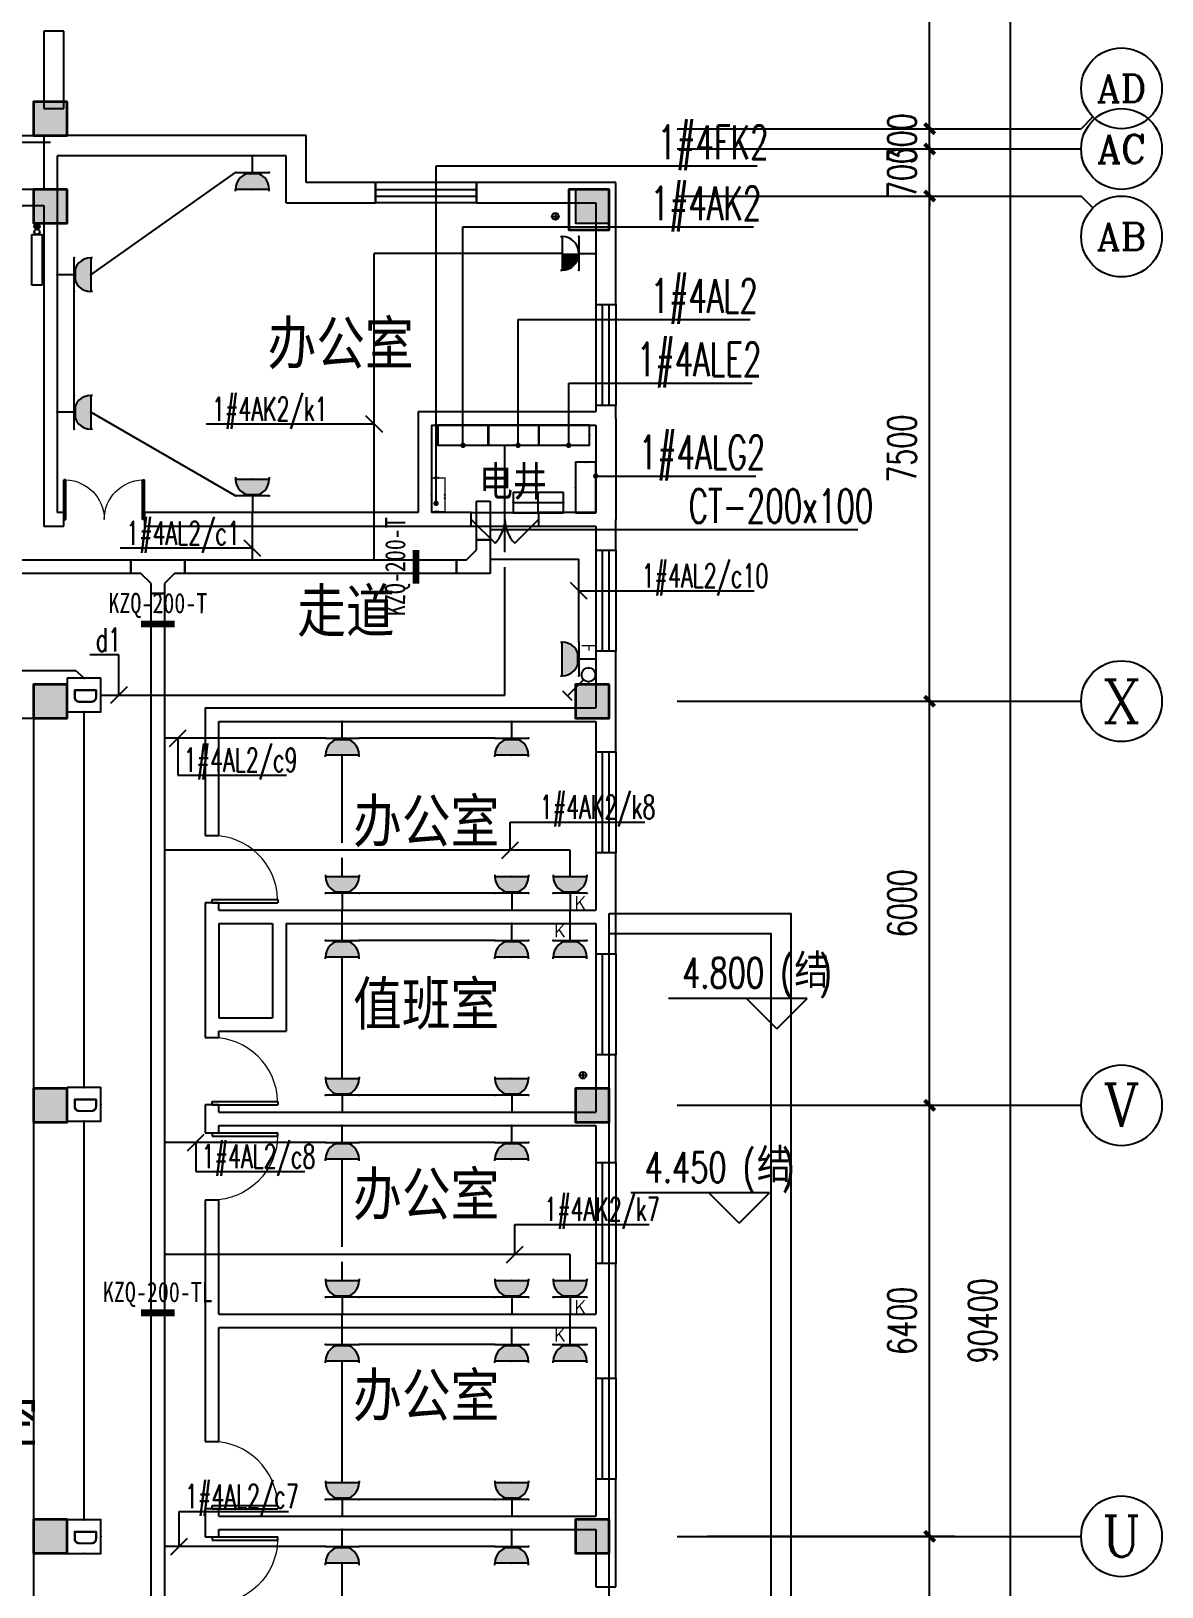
# Model space of a CAD drawing. Extents: x 0 to 302064749, y -59725395 to 1524223.
# Drawn here: x 2161321 to 2178118, y 1329180 to 1352280 of the extents above; entities that cross this region are included whole.
import ezdxf
from ezdxf.enums import TextEntityAlignment as Align

# ---------------------------------------------------------------- set-up
doc = ezdxf.new("R2010")
doc.units = 0
doc.header["$LTSCALE"] = 1000
for name, color, linetype in [('0-底图', 7, 'Continuous'), ('0-标注', 3, 'Continuous'), ('A-ANNO-IDEN-LEVL', 3, 'Continuous'), ('A-ANNO-TXT', 7, 'Continuous'), ('AXIS', 3, 'Continuous'), ('AXIS_TEXT', 7, 'Continuous'), ('CABLETRAY', 4, 'Continuous'), ('CABLETRAY_DIM', 3, 'Continuous'), ('COLU', 7, 'Continuous'), ('COLU_HATCH', 251, 'Continuous'), ('DIM-照明', 3, 'Continuous'), ('DIM-箱柜', 7, 'Continuous'), ('DOOR_FIRE', 4, 'Continuous'), ('EQUIP-插座', 3, 'Continuous'), ('EQUIP-消防', 3, 'Continuous'), ('EQUIP-照明', 3, 'Continuous'), ('EQUIP-箱柜', 3, 'Continuous'), ('M-EQ-THMA', 7, 'Continuous'), ('PUB_TEXT', 7, 'Continuous'), ('TEXT', 7, 'Continuous'), ('WALL', 2, 'Continuous'), ('WINDOW', 4, 'Continuous'), ('WIRE-照明', 6, 'Continuous'), ('地暖', 4, 'Continuous'), ('抗震支吊架', 2, 'Continuous'), ('排水', 153, 'Continuous'), ('构造做法', 140, 'Continuous'), ('看线', 30, 'Continuous')]:
    doc.layers.add(name, color=color, linetype=linetype)
doc.layers.add('砼柱', color=2, linetype='Continuous', lineweight=35)
doc.styles.add('_TCH_AXIS', font='COMPLEX', dxfattribs={"bigfont": 'GBCBIG'})
doc.styles.add('_TCH_DIM', font='SIMPLEX', dxfattribs={"width": 0.8, "height": 5, "bigfont": 'HZTXT'})
doc.styles.add('_TEL_DIM', font='simplex.shx', dxfattribs={"width": 0.8, "height": 3.5, "bigfont": 'gbcbig.shx'})
doc.styles.add('A_DIM_T3', font='simplex.shx', dxfattribs={"width": 0.7, "bigfont": 'gbcbig.shx'})
doc.styles.add('COMPLEX', font='COMPLEX')
doc.styles.add('kzcad', font='', dxfattribs={"width": 0.8})
doc.styles.get("Standard").update_dxf_attribs({"font": 'geniso.shx', "bigfont": 'hztxt.shx'})
doc.styles.get('kzcad').set_extended_font_data('SimSun')
doc.dimstyles.new('_TCH_ARCH&&150', dxfattribs={"dimtxt": 420, "dimasz": 150, "dimexe": 375, "dimexo": 450, "dimgap": 202.5, "dimtad": 1, "dimdec": 0, "dimzin": 0, "dimdsep": 46, "dimtxsty": 'A_DIM_T3', "dimblk": 'ARCHTICK', "dimcen": 0.09, "dimclrt": 7, "dimazin": 2, "dimtfac": 1, "dimtdec": 0, "dimtix": 1, "dimtmove": 2, "dimatfit": 3, "dimfxl": 150, "dimtolj": 1, "dimtzin": 0, "dimarcsym": 0})

# ---------------------------------------------------------------- blocks, each defined once
blk = doc.blocks.new('$equip$00002928')
for p, q in [((-0.75, 0.6), (-0.75, 0)), ((0.75, 0.6), (-0.75, 0.6)), ((0.75, 0), (0.75, 0.6)), ((-0.75, 0), (0.75, 0))]:
    blk.add_line(p, q)
at = {"const_width": 0.04}
blk.add_lwpolyline([(-0.75, 0.6), (-0.75, 0), (0.75, 0), (0.75, 0.6), (-0.75, 0.6), (-0.75, 0)], dxfattribs=at)
for p in [(0, 0.6), (-0.75, 0.3), (0.75, 0.3), (0, 0)]:
    blk.add_point(p)
at = {"color": 7, "style": '_TEL_DIM', "flags": 1}
for tag in ['A', 'REMARK']:
    blk.add_attdef(tag, text='', height=0.00002, dxfattribs=at).set_placement((0, 0), align=Align.MIDDLE_CENTER)
blk = doc.blocks.new('$equip$00002936')
for p, q in [((-0.75, 0.6), (-0.75, 0)), ((0.75, 0.6), (-0.75, 0.6)), ((0, 0), (0, 0.6)), ((0.75, 0), (0.75, 0.6)), ((-0.75, 0.3), (0.75, 0.3)), ((-0.75, 0), (0.75, 0))]:
    blk.add_line(p, q)
at = {"const_width": 0.02}
blk.add_lwpolyline([(-0.75, 0.6), (-0.75, 0), (0.75, 0), (0.75, 0.6), (-0.75, 0.6), (-0.75, 0)], dxfattribs=at)
for p in [(0, 0.6), (-0.75, 0.3), (0, 0), (0.75, 0.3)]:
    blk.add_point(p)
at = {"color": 7, "style": '_TEL_DIM', "flags": 1}
for tag in ['A', 'REMARK']:
    blk.add_attdef(tag, text='', height=0.00002, dxfattribs=at).set_placement((0, 0), align=Align.MIDDLE_CENTER)
blk = doc.blocks.new('$equip$00002755')
for p, q in [((0.5, 0.5), (-0.5, 0.5)), ((-0.5, 0.5), (-0.5, -0.5)), ((0.5, -0.5), (0.5, 0.5)), ((-0.5, -0.5), (0.5, -0.5))]:
    blk.add_line(p, q)
at = {"const_width": 0.04}
blk.add_lwpolyline([(-0.5, 0.5), (0.5, 0.5), (0.5, -0.5), (-0.5, -0.5), (-0.5, 0.5), (0.5, 0.5)], dxfattribs=at)
for p in [(0, 0.5), (-0.5, 0), (0.5, 0), (-0.027, -0.5)]:
    blk.add_point(p)
at = {"color": 7}
blk.add_attdef('$TEXT$', text='', height=0.4, dxfattribs=at).set_placement((0.026, -0.008), align=Align.MIDDLE_CENTER)
at = {"color": 7, "flags": 1}
for tag, height, p in [('A', 0.00002, (0, 0)), ('B', 0.4, (0.755, -0.254))]:
    blk.add_attdef(tag, text='', height=height, dxfattribs=at).set_placement(p, align=Align.MIDDLE_CENTER)
blk = doc.blocks.new('$equip$00001237')
for p, q in [((-0.5, 1.05), (-0.5, 1)), ((-0.5, 1), (0.5, 1)), ((0.5, 1.05), (0.5, 1)), ((0.5, 0.5), (-0.5, 0.5)), ((0, 0.5), (0, 0))]:
    blk.add_line(p, q)
blk.add_arc((0, 1), 0.5, 180, 0)
for p in [(0, 1), (-0.5, 0.5), (0.5, 0.5), (0, 0)]:
    blk.add_point(p)
for points in [[(0.433, 0.75), (-0.433, 0.75), (0.5, 1), (-0.5, 1)], [(0.25, 0.567), (-0.25, 0.567), (0.433, 0.75), (-0.433, 0.75)], [(0, 0.5), (0, 0.5), (0.25, 0.567), (-0.25, 0.567)]]:
    blk.add_solid(points)
at = {"flags": 9}
blk.add_attdef('A', (0, 0), '', height=0.00002, dxfattribs=at)
blk = doc.blocks.new('$equip$00001239')
for p, q in [((-0.5, 1.05), (-0.5, 1)), ((0.5, 1), (-0.5, 1)), ((0.5, 1.05), (0.5, 1)), ((0.5, 0.5), (-0.5, 0.5)), ((0, 0.5), (0, 0))]:
    blk.add_line(p, q)
blk.add_arc((0, 1), 0.5, 180, 0)
for points in [[(0, 0.75), (-0.433, 0.75), (0, 1), (-0.5, 1)], [(0, 0.567), (-0.25, 0.567), (0, 0.75), (-0.433, 0.75)], [(0, 0.5), (0, 0.5), (0, 0.567), (-0.25, 0.567)]]:
    blk.add_solid(points)
at = {"layer": 'EQUIP-照明'}
for p in [(0, 1), (-0.5, 0.5), (0.5, 0.5), (0, 0)]:
    blk.add_point(p, dxfattribs=at)
at = {"layer": 'EQUIP-照明', "flags": 9}
blk.add_attdef('A', (0, 0), '', height=0.00002, dxfattribs=at)
blk = doc.blocks.new('fdsefg')
at = {"layer": 'EQUIP-箱柜', "const_width": 20}
blk.add_lwpolyline([(21301, 11505), (21801, 11505), (21801, 11305), (21301, 11305)], close=True, dxfattribs=at)
at = {"layer": 'EQUIP-箱柜'}
for p in [(21301, 11355), (21601, 11505), (21801, 11372)]:
    blk.add_point(p, dxfattribs=at)
blk = doc.blocks.new('$equip_U$00000181(WIN7-PC-dian)')
for p in [(-0.5, 0.2), (0, 0.4), (0, 0), (0.5, 0.2)]:
    blk.add_point(p)
at = {"xscale": 0.002, "yscale": 0.002, "zscale": 0.002}
blk.add_blockref('fdsefg', (-43.101, -22.61), dxfattribs=at)
at = {"color": 7, "style": '_TEL_DIM', "flags": 1}
for tag in ['A', 'REMARK']:
    blk.add_attdef(tag, text='', height=0.00002, dxfattribs=at).set_placement((0, 0), align=Align.MIDDLE_CENTER)
at = {"color": 7, "style": '_TEL_DIM'}
blk.add_attdef('$TEXT$', text='', height=0.00002, dxfattribs=at).set_placement((0.1, 0), align=Align.MIDDLE_CENTER)
blk = doc.blocks.new('$equip$00001764')
for p, q in [((-0.5, 1.05), (-0.5, 1)), ((-0.5, 1), (0.5, 1)), ((0.5, 1.05), (0.5, 1)), ((0.5, 0.5), (-0.5, 0.5)), ((0, 0.5), (0, 0))]:
    blk.add_line(p, q)
blk.add_arc((0, 1), 0.5, 180, 0)
for p in [(-0.5, 0.5), (0.5, 0.5), (0, 0)]:
    blk.add_point(p)
for points in [[(0.433, 0.75), (-0.433, 0.75), (0.5, 1), (-0.5, 1)], [(0.25, 0.567), (-0.25, 0.567), (0.433, 0.75), (-0.433, 0.75)], [(0, 0.5), (0, 0.5), (0.25, 0.567), (-0.25, 0.567)]]:
    blk.add_solid(points)
at = {"color": 7, "style": '_TEL_DIM'}
blk.add_attdef('$TEXT$', text='', height=0.4, dxfattribs=at).set_placement((0.303, 0.211), align=Align.MIDDLE_CENTER)
at = {"color": 7, "style": '_TEL_DIM', "flags": 1}
blk.add_attdef('A', text='', height=0.00002, dxfattribs=at).set_placement((0, 0), align=Align.MIDDLE_CENTER)
blk = doc.blocks.new('$equip$00002327')
for p, q in [((0.484, 0.975), (0.766, 0.692)), ((0.147, 0.356), (0.625, 0.833))]:
    blk.add_line(p, q)
blk.add_circle((0, 0.208), 0.208)
for p in [(-0.208, 0.208), (0, 0.417), (0, 0), (0.208, 0.208)]:
    blk.add_point(p)
at = {"color": 7, "flags": 1}
blk.add_attdef('A', text='', height=0.00002, dxfattribs=at).set_placement((0, 0), align=Align.MIDDLE_CENTER)
blk = doc.blocks.new('ng')
at = {"layer": '排水'}
for p, q in [((345991, 781358), (346091, 781358)), ((346041, 781408), (346041, 781308))]:
    blk.add_line(p, q, dxfattribs=at)
blk.add_circle((346041, 781358), 50, dxfattribs=at)
blk = doc.blocks.new('222222')
at = {"layer": 'COLU_HATCH'}
h = blk.add_hatch(color=256, dxfattribs=at)
h.dxf.hatch_style = 1
h.paths.add_polyline_path([(1345342, 1088991), (1345342, 1089491), (1344842, 1089491), (1344842, 1088991)])
h = blk.add_hatch(color=256, dxfattribs=at)
h.dxf.hatch_style = 1
h.paths.add_polyline_path([(1345342, 1087691), (1345342, 1088191), (1344842, 1088191), (1344842, 1087691)])
h = blk.add_hatch(color=256, dxfattribs=at)
h.dxf.hatch_style = 1
h.paths.add_polyline_path([(1353392, 1087691), (1353392, 1088191), (1352892, 1088191), (1352892, 1087691)])
h = blk.add_hatch(color=256, dxfattribs=at)
h.dxf.hatch_style = 1
h.paths.add_polyline_path([(1345342, 1080341), (1345342, 1080841), (1344842, 1080841), (1344842, 1080341)])
h = blk.add_hatch(color=256, dxfattribs=at)
h.dxf.hatch_style = 1
h.paths.add_polyline_path([(1353392, 1080341), (1353392, 1080841), (1352892, 1080841), (1352892, 1080341)])
h = blk.add_hatch(color=256, dxfattribs=at)
h.dxf.hatch_style = 1
h.paths.add_polyline_path([(1345342, 1074341), (1345342, 1074841), (1344842, 1074841), (1344842, 1074341)])
h = blk.add_hatch(color=256, dxfattribs=at)
h.dxf.hatch_style = 1
h.paths.add_polyline_path([(1353392, 1074341), (1353392, 1074841), (1352892, 1074841), (1352892, 1074341)])
h = blk.add_hatch(color=256, dxfattribs=at)
h.dxf.hatch_style = 1
h.paths.add_polyline_path([(1345342, 1067941), (1345342, 1068441), (1344842, 1068441), (1344842, 1067941)])
h = blk.add_hatch(color=256, dxfattribs=at)
h.dxf.hatch_style = 1
h.paths.add_polyline_path([(1353392, 1067941), (1353392, 1068441), (1352892, 1068441), (1352892, 1067941)])
at = {"layer": 'COLU'}
for points in [[(1345342, 1088991), (1345342, 1089491), (1344842, 1089491), (1344842, 1088991)], [(1345342, 1087691), (1345342, 1088191), (1344842, 1088191), (1344842, 1087691)], [(1353392, 1087691), (1353392, 1088191), (1352892, 1088191), (1352892, 1087691)], [(1345342, 1080341), (1345342, 1080841), (1344842, 1080841), (1344842, 1080341)], [(1353392, 1080341), (1353392, 1080841), (1352892, 1080841), (1352892, 1080341)], [(1345342, 1074341), (1345342, 1074841), (1344842, 1074841), (1344842, 1074341)], [(1353392, 1074341), (1353392, 1074841), (1352892, 1074841), (1352892, 1074341)], [(1345342, 1067941), (1345342, 1068441), (1344842, 1068441), (1344842, 1067941)], [(1353392, 1067941), (1353392, 1068441), (1352892, 1068441), (1352892, 1067941)]]:
    blk.add_lwpolyline(points, close=True, dxfattribs=at)
blk = doc.blocks.new('sad')
at = {"layer": '砼柱', "lineweight": 35}
for points in [[(2923458, 566256), (2922958, 566256), (2922958, 565756), (2923458, 565756)], [(2923458, 564956), (2922958, 564956), (2922958, 564456), (2923458, 564456)], [(2931508, 564956), (2930908, 564956), (2930908, 564356), (2931508, 564356)], [(2923458, 557606), (2922958, 557606), (2922958, 557106), (2923458, 557106)], [(2931508, 557606), (2931008, 557606), (2931008, 557106), (2931508, 557106)], [(2923458, 551606), (2922958, 551606), (2922958, 551106), (2923458, 551106)], [(2931508, 551606), (2931008, 551606), (2931008, 551106), (2931508, 551106)], [(2923458, 545206), (2922958, 545206), (2922958, 544706), (2923458, 544706)], [(2931508, 545206), (2931008, 545206), (2931008, 544706), (2931508, 544706)]]:
    blk.add_lwpolyline(points, close=True, dxfattribs=at)
blk = doc.blocks.new('A$C70683537')
at = {"layer": 'TEXT'}
blk.add_blockref('sad', (-2821208, -503056), dxfattribs=at)
blk = doc.blocks.new('_ArchTick')
at = {"color": 0, "linetype": 'ByBlock', "const_width": 0.4}
blk.add_lwpolyline([(-0.5, -0.5), (0.5, 0.5)], dxfattribs=at)
blk = doc.blocks.new('*D793')
at = {"layer": 'AXIS', "color": 0, "lineweight": -2, "transparency": 16777216}
for p, q in [((1173971, -100593), (1178846, -100593)), ((1178471, -190993), (1178471, -100593)), ((1173971, -190993), (1178846, -190993))]:
    blk.add_line(p, q, dxfattribs=at)
at = {"layer": 'Defpoints', "color": 0, "transparency": 16777216}
for p in [(1173521, -100593), (1178471, -100593), (1173521, -190993)]:
    blk.add_point(p, dxfattribs=at)
at = {"layer": 'AXIS', "color": 0, "lineweight": -2, "transparency": 16777216, "xscale": 150, "yscale": 150, "zscale": 150}
for p, rotation in [((1178471, -100593), 90), ((1178471, -190993), 270)]:
    blk.add_blockref('_ArchTick', p, dxfattribs=dict(at, rotation=rotation))
at = {"layer": 'AXIS', "color": 7, "transparency": 16777216, "insert": (1178059, -145793), "char_height": 420, "attachment_point": 5, "rotation": 90, "style": 'A_DIM_T3'}
blk.add_mtext('\\A1;90400', dxfattribs=at)
blk = doc.blocks.new('*D828')
at = {"layer": 'AXIS', "color": 0, "lineweight": -2, "transparency": 16777216}
for p, q in [((1173971, -148993), (1177646, -148993)), ((1177271, -154993), (1177271, -148993)), ((1173971, -154993), (1177646, -154993))]:
    blk.add_line(p, q, dxfattribs=at)
at = {"layer": 'Defpoints', "color": 0, "transparency": 16777216}
for p in [(1173521, -148993), (1177271, -148993), (1173521, -154993)]:
    blk.add_point(p, dxfattribs=at)
at = {"layer": 'AXIS', "color": 0, "lineweight": -2, "transparency": 16777216, "xscale": 150, "yscale": 150, "zscale": 150}
for p, rotation in [((1177271, -148993), 90), ((1177271, -154993), 270)]:
    blk.add_blockref('_ArchTick', p, dxfattribs=dict(at, rotation=rotation))
at = {"layer": 'AXIS', "color": 7, "transparency": 16777216, "insert": (1176859, -151993), "char_height": 420, "attachment_point": 5, "rotation": 90, "style": 'A_DIM_T3'}
blk.add_mtext('\\A1;6000', dxfattribs=at)
blk = doc.blocks.new('*D829')
at = {"layer": 'AXIS', "color": 0, "lineweight": -2, "transparency": 16777216}
for p, q in [((1173971, -142593), (1177646, -142593)), ((1177271, -148993), (1177271, -142593)), ((1173971, -148993), (1177646, -148993))]:
    blk.add_line(p, q, dxfattribs=at)
at = {"layer": 'Defpoints', "color": 0, "transparency": 16777216}
for p in [(1173521, -142593), (1177271, -142593), (1173521, -148993)]:
    blk.add_point(p, dxfattribs=at)
at = {"layer": 'AXIS', "color": 0, "lineweight": -2, "transparency": 16777216, "xscale": 150, "yscale": 150, "zscale": 150}
for p, rotation in [((1177271, -142593), 90), ((1177271, -148993), 270)]:
    blk.add_blockref('_ArchTick', p, dxfattribs=dict(at, rotation=rotation))
at = {"layer": 'AXIS', "color": 7, "transparency": 16777216, "insert": (1176859, -145793), "char_height": 420, "attachment_point": 5, "rotation": 90, "style": 'A_DIM_T3'}
blk.add_mtext('\\A1;6400', dxfattribs=at)
blk = doc.blocks.new('*D830')
at = {"layer": 'AXIS', "color": 0, "lineweight": -2, "transparency": 16777216}
for p, q in [((1173971, -136593), (1177646, -136593)), ((1177271, -142593), (1177271, -136593)), ((1173971, -142593), (1177646, -142593))]:
    blk.add_line(p, q, dxfattribs=at)
at = {"layer": 'Defpoints', "color": 0, "transparency": 16777216}
for p in [(1173521, -136593), (1177271, -136593), (1173521, -142593)]:
    blk.add_point(p, dxfattribs=at)
at = {"layer": 'AXIS', "color": 0, "lineweight": -2, "transparency": 16777216, "xscale": 150, "yscale": 150, "zscale": 150}
for p, rotation in [((1177271, -136593), 90), ((1177271, -142593), 270)]:
    blk.add_blockref('_ArchTick', p, dxfattribs=dict(at, rotation=rotation))
at = {"layer": 'AXIS', "color": 7, "transparency": 16777216, "insert": (1176859, -139593), "char_height": 420, "attachment_point": 5, "rotation": 90, "style": 'A_DIM_T3'}
blk.add_mtext('\\A1;6000', dxfattribs=at)
blk = doc.blocks.new('*D831')
at = {"layer": 'AXIS', "color": 0, "lineweight": -2, "transparency": 16777216}
for p, q in [((1173971, -129093), (1177646, -129093)), ((1177271, -136593), (1177271, -129093)), ((1173971, -136593), (1177646, -136593))]:
    blk.add_line(p, q, dxfattribs=at)
at = {"layer": 'Defpoints', "color": 0, "transparency": 16777216}
for p in [(1173521, -129093), (1177271, -129093), (1173521, -136593)]:
    blk.add_point(p, dxfattribs=at)
at = {"layer": 'AXIS', "color": 0, "lineweight": -2, "transparency": 16777216, "xscale": 150, "yscale": 150, "zscale": 150}
for p, rotation in [((1177271, -129093), 90), ((1177271, -136593), 270)]:
    blk.add_blockref('_ArchTick', p, dxfattribs=dict(at, rotation=rotation))
at = {"layer": 'AXIS', "color": 7, "transparency": 16777216, "insert": (1176859, -132843), "char_height": 420, "attachment_point": 5, "rotation": 90, "style": 'A_DIM_T3'}
blk.add_mtext('\\A1;7500', dxfattribs=at)
blk = doc.blocks.new('*D832')
at = {"layer": 'AXIS', "color": 0, "lineweight": -2, "transparency": 16777216}
for p, q in [((1173971, -128393), (1177646, -128393)), ((1177271, -128393), (1177271, -128243)), ((1177271, -129093), (1177271, -128393)), ((1173971, -129093), (1177646, -129093)), ((1177271, -129093), (1177271, -129243))]:
    blk.add_line(p, q, dxfattribs=at)
at = {"layer": 'Defpoints', "color": 0, "transparency": 16777216}
for p in [(1173521, -128393), (1177271, -128393), (1173521, -129093)]:
    blk.add_point(p, dxfattribs=at)
at = {"layer": 'AXIS', "color": 0, "lineweight": -2, "transparency": 16777216, "xscale": 150, "yscale": 150, "zscale": 150}
for p, rotation in [((1177271, -128393), 270), ((1177271, -129093), 90)]:
    blk.add_blockref('_ArchTick', p, dxfattribs=dict(at, rotation=rotation))
at = {"layer": 'AXIS', "color": 7, "transparency": 16777216, "insert": (1176859, -128743), "char_height": 420, "attachment_point": 5, "rotation": 90, "style": 'A_DIM_T3'}
blk.add_mtext('\\A1;700', dxfattribs=at)
blk = doc.blocks.new('*D833')
at = {"layer": 'AXIS', "color": 0, "lineweight": -2, "transparency": 16777216}
for p, q in [((1177271, -128093), (1177271, -127943)), ((1173971, -128093), (1177646, -128093)), ((1177271, -128393), (1177271, -128093)), ((1173971, -128393), (1177646, -128393)), ((1177271, -128393), (1177271, -128543))]:
    blk.add_line(p, q, dxfattribs=at)
at = {"layer": 'Defpoints', "color": 0, "transparency": 16777216}
for p in [(1173521, -128093), (1177271, -128093), (1173521, -128393)]:
    blk.add_point(p, dxfattribs=at)
at = {"layer": 'AXIS', "color": 0, "lineweight": -2, "transparency": 16777216, "xscale": 150, "yscale": 150, "zscale": 150}
for p, rotation in [((1177271, -128093), 270), ((1177271, -128393), 90)]:
    blk.add_blockref('_ArchTick', p, dxfattribs=dict(at, rotation=rotation))
at = {"layer": 'AXIS', "color": 7, "transparency": 16777216, "insert": (1176859, -128243), "char_height": 420, "attachment_point": 5, "rotation": 90, "style": 'A_DIM_T3'}
blk.add_mtext('\\A1;300', dxfattribs=at)
blk = doc.blocks.new('*D834')
at = {"layer": 'AXIS', "color": 0, "lineweight": -2, "transparency": 16777216}
for p, q in [((1173971, -123293), (1177646, -123293)), ((1177271, -128093), (1177271, -123293)), ((1173971, -128093), (1177646, -128093))]:
    blk.add_line(p, q, dxfattribs=at)
at = {"layer": 'Defpoints', "color": 0, "transparency": 16777216}
for p in [(1173521, -123293), (1177271, -123293), (1173521, -128093)]:
    blk.add_point(p, dxfattribs=at)
at = {"layer": 'AXIS', "color": 0, "lineweight": -2, "transparency": 16777216, "xscale": 150, "yscale": 150, "zscale": 150}
for p, rotation in [((1177271, -123293), 90), ((1177271, -128093), 270)]:
    blk.add_blockref('_ArchTick', p, dxfattribs=dict(at, rotation=rotation))
at = {"layer": 'AXIS', "color": 7, "transparency": 16777216, "insert": (1176859, -125693), "char_height": 420, "attachment_point": 5, "rotation": 90, "style": 'A_DIM_T3'}
blk.add_mtext('\\A1;4800', dxfattribs=at)
blk = doc.blocks.new('$WINLIB2D$00000001')
at = {"color": 0}
for points in [[(-0.5, 0.5), (-0.5, -0.5)], [(-0.5, 0.5), (0.5, 0.5)], [(0.5, -0.5), (0.5, 0.5)], [(0.5, 0.167), (-0.5, 0.167)], [(0.5, -0.167), (-0.5, -0.167)], [(-0.5, -0.5), (0.5, -0.5)]]:
    blk.add_lwpolyline(points, dxfattribs=at)
blk = doc.blocks.new('$DorLib2D$00000001')
for p, q in [((0.45, 0.975), (0.5, 0.975)), ((0.45, 0), (0.45, 0.975)), ((0.5, 0), (0.5, 0.975)), ((0.5, 0), (0.45, 0))]:
    blk.add_line(p, q)
at = {"lineweight": 13}
blk.add_arc((0.475, 0), 0.975, 91.4693, 180, dxfattribs=at)
blk = doc.blocks.new('_AXISO')
blk.add_circle((0, 0), 0.5)
at = {"layer": 'AXIS_TEXT', "style": 'COMPLEX', "width": 1.041667}
blk.add_attdef('A', text='', height=0.56, dxfattribs=at).set_placement((-0.25, -0.28), (0.25, -0.28), align=Align.FIT)
blk = doc.blocks.new('$DorLib2D$00000002')
for p, q in [((-0.5, 0), (-0.5, 0.4875)), ((-0.475, 0.4875), (-0.5, 0.4875)), ((-0.475, 0), (-0.475, 0.4875)), ((0.475, 0), (0.475, 0.4875)), ((0.475, 0.4875), (0.5, 0.4875)), ((0.5, 0), (0.5, 0.4875)), ((-0.5, 0), (-0.475, 0)), ((0.5, 0), (0.475, 0))]:
    blk.add_line(p, q)
at = {"lineweight": 13}
for centre, start, end in [((-0.4875, 0), 0, 88.53072), ((0.4875, 0), 91.46928, 180)]:
    blk.add_arc(centre, 0.4875, start, end, dxfattribs=at)
blk = doc.blocks.new('$DorLib2D$00000116')
at = {"color": 0}
for p, q in [((-0.5, 0), (-0.146, 0.354)), ((0.5, 0), (0.146, 0.354))]:
    blk.add_line(p, q, dxfattribs=at)
for centre, start, end in [((-0.5, 0), 0, 45), ((0.5, 0), 135, 180)]:
    blk.add_arc(centre, 0.5, start, end, dxfattribs=at)
blk = doc.blocks.new('A$C3A470CF6')
at = {"layer": '0-标注'}
h = blk.add_hatch(color=256, dxfattribs=at)
h.dxf.hatch_style = 1
edge = h.paths.add_edge_path()
edge.add_arc((-75, 870), 40, 0, 360)
for centre in [(-75, 870), (-75, 790)]:
    blk.add_circle(centre, 40, dxfattribs=at)
at = {"layer": 'M-EQ-THMA'}
for p, q in [((-150, 0), (-150, 750)), ((-150, 750), (0, 750)), ((-150, 0), (-150, 750)), ((-150, 750), (0, 750)), ((0, 750), (0, 0)), ((0, 750), (0, 0)), ((0, 0), (-150, 0)), ((0, 0), (-150, 0))]:
    blk.add_line(p, q, dxfattribs=at)
blk = doc.blocks.new('jgfjh')
at = {"layer": 'A-ANNO-IDEN-LEVL'}
for p, q in [((1175449.3, -141007.9), (1173389.3, -141007.9)), ((1174999.3, -141457.9), (1174549.3, -141007.9)), ((1174999.3, -141457.9), (1175449.3, -141007.9)), ((1174892.9, -143894.5), (1172832.9, -143894.5)), ((1174442.9, -144344.5), (1173992.9, -143894.5)), ((1174442.9, -144344.5), (1174892.9, -143894.5))]:
    blk.add_line(p, q, dxfattribs=at)
at = {"layer": 'AXIS'}
for p, q in [((1179696.8, -127917.7), (1179521, -128093.4)), ((1173521, -128093.4), (1179521, -128093.4)), ((1173521, -128393.4), (1179521, -128393.4)), ((1173521, -129093.4), (1179521, -129093.4)), ((1179696.8, -129269.1), (1179521, -129093.4)), ((1173521, -136593.4), (1179521, -136593.4)), ((1173521, -142593.4), (1179521, -142593.4)), ((1173521, -148993.4), (1179521, -148993.4))]:
    blk.add_line(p, q, dxfattribs=at)
at = {"layer": 'DOOR_FIRE'}
for p, q in [((1170461.3, -133793.4), (1171461.3, -133793.4)), ((1170461.3, -133993.4), (1171461.3, -133993.4))]:
    blk.add_line(p, q, dxfattribs=at)
at = {"layer": 'WALL'}
for p, q in [((1164411.3, -126643.4), (1164111.3, -126643.4)), ((1164111.3, -126643.4), (1164111.3, -127793.4)), ((1164411.3, -127793.4), (1164411.3, -126643.4)), ((1164111.3, -127793.4), (1164411.3, -127793.4)), ((1168011.3, -128193.4), (1164111.3, -128193.4)), ((1164111.3, -128193.4), (1164111.3, -128993.4)), ((1168011.3, -128893.4), (1168011.3, -128193.4)), ((1167711.3, -128493.4), (1164311.3, -128493.4)), ((1164311.3, -128493.4), (1164311.3, -129093.4)), ((1167711.3, -129193.4), (1167711.3, -128493.4)), ((1169041.3, -128893.4), (1168011.3, -128893.4)), ((1169041.3, -129193.4), (1169041.3, -128893.4)), ((1172611.3, -128893.4), (1170541.3, -128893.4)), ((1170541.3, -128893.4), (1170541.3, -129193.4)), ((1172611.3, -130704.9), (1172611.3, -128893.4)), ((1164111.3, -128993.4), (1163161, -128993.4)), ((1164311.3, -129093.4), (1164311.3, -133793.4)), ((1163161, -129233.4), (1164111.3, -129233.4)), ((1164111.3, -129233.4), (1164111.3, -133993.4)), ((1167711.3, -129193.4), (1169041.3, -129193.4)), ((1170541.3, -129193.4), (1172311.3, -129193.4)), ((1172311.3, -129193.4), (1172311.3, -130704.9)), ((1172311.3, -130704.9), (1172611.3, -130704.9)), ((1169671.3, -132293.4), (1169671.3, -133793.4)), ((1169671.3, -132293.4), (1172311.3, -132293.4)), ((1172611.3, -132204.9), (1172311.3, -132204.9)), ((1172311.3, -132204.9), (1172311.3, -132293.4)), ((1172611.3, -132393.4), (1172611.3, -132204.9)), ((1169871.3, -132493.4), (1169871.3, -133793.4)), ((1169871.3, -132493.4), (1172311.3, -132493.4)), ((1172311.3, -132493.4), (1172311.3, -133793.4)), ((1172611.3, -132393.4), (1172611.3, -133893.4)), ((1164410.3, -133793.4), (1164311.3, -133793.4)), ((1164410.3, -133993.4), (1164410.3, -133793.4)), ((1169671.3, -133793.4), (1165610.3, -133793.4)), ((1165610.3, -133793.4), (1165610.3, -133993.4)), ((1170461.3, -133793.4), (1169871.3, -133793.4)), ((1170461.3, -133993.4), (1170461.3, -133793.4)), ((1172311.3, -133793.4), (1171461.3, -133793.4)), ((1171461.3, -133793.4), (1171461.3, -133993.4)), ((1172611.3, -134351.9), (1172611.3, -133893.4)), ((1164111.3, -133993.4), (1164410.3, -133993.4)), ((1165610.3, -133993.4), (1169771.3, -133993.4)), ((1169771.3, -133993.4), (1170461.3, -133993.4)), ((1171461.3, -133993.4), (1172311.3, -133993.4)), ((1172311.3, -133993.4), (1172311.3, -134351.9)), ((1172311.3, -134351.9), (1172611.3, -134351.9)), ((1172611.3, -135851.9), (1172311.3, -135851.9)), ((1172311.3, -135851.9), (1172311.3, -136693.4)), ((1172611.3, -136793.4), (1172611.3, -135851.9)), ((1166511.3, -136693.4), (1172311.3, -136693.4)), ((1166511.3, -136693.4), (1166511.3, -138586.5)), ((1166711.3, -136893.4), (1172311.3, -136893.4)), ((1166711.3, -138586.5), (1166711.3, -136893.4)), ((1172311.3, -136893.4), (1172311.3, -137343.4)), ((1172611.3, -137343.4), (1172611.3, -136793.4)), ((1172311.3, -137343.4), (1172611.3, -137343.4)), ((1166511.3, -138586.5), (1166711.3, -138586.5)), ((1172611.3, -138843.4), (1172311.3, -138843.4)), ((1172311.3, -138843.4), (1172311.3, -139693.4)), ((1172611.3, -139793.4), (1172611.3, -138843.4)), ((1166711.3, -139586.5), (1166511.3, -139586.5)), ((1166511.3, -139586.5), (1166511.3, -139793.4)), ((1166711.3, -139693.4), (1166711.3, -139586.5)), ((1166711.3, -139693.4), (1167611.3, -139693.4)), ((1167611.3, -139693.4), (1172311.3, -139693.4)), ((1166511.3, -139793.4), (1166511.3, -141393.4)), ((1166711.3, -139893.4), (1167511.3, -139893.4)), ((1166711.3, -139893.4), (1166711.3, -141293.4)), ((1167511.3, -139893.4), (1167511.3, -141293.4)), ((1167711.3, -139893.4), (1167711.3, -141493.4)), ((1167711.3, -139893.4), (1172311.3, -139893.4)), ((1172311.3, -139893.4), (1172311.3, -140343.4)), ((1172611.3, -140343.4), (1172611.3, -139793.4)), ((1172311.3, -140343.4), (1172611.3, -140343.4)), ((1166711.3, -141293.4), (1167511.3, -141293.4)), ((1166511.3, -141393.4), (1166511.3, -141586.5)), ((1166511.3, -141586.5), (1166711.3, -141586.5)), ((1166711.3, -141493.4), (1167711.3, -141493.4)), ((1166711.3, -141586.5), (1166711.3, -141493.4)), ((1172611.3, -141843.4), (1172311.3, -141843.4)), ((1172311.3, -141843.4), (1172311.3, -142693.4)), ((1172611.3, -142793.4), (1172611.3, -141843.4)), ((1166711.3, -142586.5), (1166511.3, -142586.5)), ((1166511.3, -142586.5), (1166511.3, -142793.4)), ((1166711.3, -142693.4), (1166711.3, -142586.5)), ((1166711.3, -142693.4), (1172311.3, -142693.4)), ((1166511.3, -142793.4), (1166511.3, -143000.3)), ((1166711.3, -142893.4), (1172311.3, -142893.4)), ((1166711.3, -143000.3), (1166711.3, -142893.4)), ((1172311.3, -142893.4), (1172311.3, -143443.4)), ((1172611.3, -143443.4), (1172611.3, -142793.4)), ((1166511.3, -143000.3), (1166711.3, -143000.3)), ((1172311.3, -143443.4), (1172611.3, -143443.4)), ((1166711.3, -144000.3), (1166511.3, -144000.3)), ((1166511.3, -144000.3), (1166511.3, -145793.4)), ((1166711.3, -145693.4), (1166711.3, -144000.3)), ((1172611.3, -144943.4), (1172311.3, -144943.4)), ((1172311.3, -144943.4), (1172311.3, -145693.4)), ((1172611.3, -145793.4), (1172611.3, -144943.4)), ((1166711.3, -145693.4), (1172311.3, -145693.4)), ((1166511.3, -145793.4), (1166511.3, -147586.5)), ((1166711.3, -147586.5), (1166711.3, -145893.4)), ((1166711.3, -145893.4), (1172311.3, -145893.4)), ((1172311.3, -145893.4), (1172311.3, -146643.4)), ((1172611.3, -146643.4), (1172611.3, -145793.4)), ((1172311.3, -146643.4), (1172611.3, -146643.4)), ((1166511.3, -147586.5), (1166711.3, -147586.5)), ((1172611.3, -148143.4), (1172311.3, -148143.4)), ((1172311.3, -148143.4), (1172311.3, -148693.4)), ((1172611.3, -148793.4), (1172611.3, -148143.4)), ((1166711.3, -148586.5), (1166511.3, -148586.5)), ((1166511.3, -148586.5), (1166511.3, -148793.4)), ((1166711.3, -148693.4), (1166711.3, -148586.5)), ((1166711.3, -148693.4), (1172311.3, -148693.4)), ((1166511.3, -148793.4), (1166511.3, -149000.3)), ((1166711.3, -148893.4), (1172311.3, -148893.4)), ((1166711.3, -149000.3), (1166711.3, -148893.4)), ((1172311.3, -148893.4), (1172311.3, -149743.4)), ((1172611.3, -149743.4), (1172611.3, -148793.4)), ((1166511.3, -149000.3), (1166711.3, -149000.3)), ((1172311.3, -149743.4), (1172611.3, -149743.4))]:
    blk.add_line(p, q, dxfattribs=at)
at = {"layer": '构造做法'}
for points in [[(1172511.3, -139743.4), (1175211.3, -139743.4), (1175211.3, -151843.4), (1172511.3, -151843.4)], [(1172511.3, -140043.4), (1174911.3, -140043.4), (1174911.3, -151543.4), (1172511.3, -151543.4)]]:
    blk.add_lwpolyline(points, close=True, dxfattribs=at)
at = {"layer": '看线'}
for p, q in [((1160711.3, -128193.4), (1164211.3, -128193.4)), ((1160711.3, -128293.4), (1164211.3, -128293.4))]:
    blk.add_line(p, q, dxfattribs=at)
at = {"layer": '看线', "linetype": 'Continuous'}
blk.add_lwpolyline([(1157261.3, -136843.4), (1163961.3, -136843.4), (1163961.3, -154743.4), (1157261.3, -154743.4)], close=True, dxfattribs=at)
for name, p in [('222222', (-180880.7, -1217184.4)), ('A$C70683537', (1062211.3, -190893.4))]:
    blk.add_blockref(name, p)
at = {"layer": 'AXIS'}
ref = blk.add_blockref('_AXISO', (1180121, -127493.4), dxfattribs=dict(at, xscale=1200, yscale=1200, zscale=1200))
ref.add_attrib('A', 'AD', dxfattribs={"layer": 'AXIS_TEXT', "height": 406.3, "style": '_TCH_AXIS'}).set_placement((1179753.4, -127696.5), (1180488.6, -127696.5), align=Align.FIT)
ref = blk.add_blockref('_AXISO', (1180121, -128393.4), dxfattribs=dict(at, xscale=1200, yscale=1200, zscale=1200))
ref.add_attrib('A', 'AC', dxfattribs={"layer": 'AXIS_TEXT', "height": 423.25, "style": '_TCH_AXIS'}).set_placement((1179758.3, -128605), (1180483.8, -128605), align=Align.FIT)
ref = blk.add_blockref('_AXISO', (1180121, -129693.4), dxfattribs=dict(at, xscale=1200, yscale=1200, zscale=1200))
ref.add_attrib('A', 'AB', dxfattribs={"layer": 'AXIS_TEXT', "height": 406.3, "style": '_TCH_AXIS'}).set_placement((1179753.4, -129896.5), (1180488.6, -129896.5), align=Align.FIT)
ref = blk.add_blockref('_AXISO', (1180121, -136593.4), dxfattribs=dict(at, xscale=1200, yscale=1200, zscale=1200))
ref.add_attrib('A', 'X', dxfattribs={"layer": 'AXIS_TEXT', "height": 637.8, "style": '_TCH_AXIS'}).set_placement((1179847.7, -136912.3), (1180394.4, -136912.3), align=Align.FIT)
ref = blk.add_blockref('_AXISO', (1180121, -142593.4), dxfattribs=dict(at, xscale=1200, yscale=1200, zscale=1200))
ref.add_attrib('A', 'V', dxfattribs={"layer": 'AXIS_TEXT', "height": 637.8, "style": '_TCH_AXIS'}).set_placement((1179847.7, -142912.3), (1180394.4, -142912.3), align=Align.FIT)
ref = blk.add_blockref('_AXISO', (1180121, -148993.4), dxfattribs=dict(at, xscale=1200, yscale=1200, zscale=1200))
ref.add_attrib('A', 'U', dxfattribs={"layer": 'AXIS_TEXT', "height": 608.3, "style": '_TCH_AXIS'}).set_placement((1179831.4, -149297.5), (1180410.7, -149297.5), align=Align.FIT)
at = {"layer": 'DOOR_FIRE', "xscale": -1000, "yscale": -1000, "zscale": 200, "rotation": 359.9999999782993}
blk.add_blockref('$DorLib2D$00000116', (1170961.3, -133893.4), dxfattribs=at)
at = {"layer": 'WINDOW'}
for name, p, xscale, yscale, zscale, rotation in [('$WINLIB2D$00000001', (1169791.3, -129043.4), 1500, 300, 300, 180), ('$WINLIB2D$00000001', (1172461.3, -131454.9), 1500, -300, 300, 270), ('$DorLib2D$00000002', (1165010.3, -133893.4), -1200, 1200, 200, 359.9999999782993), ('$WINLIB2D$00000001', (1172461.3, -135101.9), 1500, -300, 300, 270), ('$WINLIB2D$00000001', (1172461.3, -138093.4), 1500, -300, 300, 270), ('$DorLib2D$00000001', (1166611.3, -139086.5), 1000, 1000, 200, 270), ('$WINLIB2D$00000001', (1172461.3, -141093.4), 1500, -300, 300, 270), ('$DorLib2D$00000001', (1166611.3, -142086.5), 1000, 1000, 200, 270), ('$DorLib2D$00000001', (1166611.3, -143500.3), 1000, -1000, 200, 90), ('$WINLIB2D$00000001', (1172461.3, -144193.4), 1500, -300, 300, 270), ('$WINLIB2D$00000001', (1172461.3, -147393.4), 1500, -300, 300, 270), ('$DorLib2D$00000001', (1166611.3, -148086.5), -1000, -1000, 200, 90), ('$DorLib2D$00000001', (1166611.3, -149500.3), 1000, -1000, 200, 90)]:
    blk.add_blockref(name, p, dxfattribs=dict(at, xscale=xscale, yscale=yscale, zscale=zscale, rotation=rotation))
at = {"layer": '排水'}
for p in [(825669.9, -910753.3), (826079.7, -923504.9)]:
    blk.add_blockref('ng', p, dxfattribs=at)
at = {"layer": 'A-ANNO-TXT', "style": '_TCH_DIM', "width": 0.705882}
for s, height, p in [('4.800', 446.25, (1173596.3, -140850.4)), ('(', 446.2, (1175051.3, -140850.4)), (')', 446.2, (1175629.9, -140850.4)), ('(', 446.2, (1174494.9, -143737)), (')', 446.2, (1175073.5, -143737)), ('4.450', 446.25, (1173039.9, -143737))]:
    blk.add_text(s, height=height, dxfattribs=at).set_placement(p)
at = {"layer": 'A-ANNO-TXT', "style": '_TCH_DIM'}
for p in [(1175261.3, -140850.4), (1174704.9, -143737)]:
    blk.add_text('结', height=506.4, dxfattribs=at).set_placement(p)
at = {"layer": 'PUB_TEXT'}
for s, height, p in [('办公室', 723.4, (1167435.6, -131661.3)), ('电井', 506.38, (1170575.8, -133598.4)), ('走道', 723.4, (1167877.4, -135636.3)), ('办公室', 723.4, (1168707.5, -138757.3)), ('值班室', 723.4, (1168707.5, -141471.3)), ('办公室', 723.4, (1168707.5, -144296.6)), ('办公室', 723.4, (1168707.5, -147283.5)), ('接待大厅上空', 723.4, (1159694.2, -147659.7))]:
    blk.add_text(s, height=height, dxfattribs=at).set_placement(p)
at = {"layer": 'AXIS'}
for p1, p2, distance, picture, middle in [((1173521, -190993.4), (1173521, -100593.4), -4950, '*D793', (1178058.5, -145793.4)), ((1173521, -128093.4), (1173521, -123293.4), -3750, '*D834', (1176858.5, -125693.4)), ((1173521, -128393.4), (1173521, -128093.4), -3750, '*D833', (1176858.5, -128243.4)), ((1173521, -129093.4), (1173521, -128393.4), -3750, '*D832', (1176858.5, -128743.4)), ((1173521, -136593.4), (1173521, -129093.4), -3750, '*D831', (1176858.5, -132843.4)), ((1173521, -142593.4), (1173521, -136593.4), -3750, '*D830', (1176858.5, -139593.4)), ((1173521, -148993.4), (1173521, -142593.4), -3750, '*D829', (1176858.5, -145793.4)), ((1173521, -154993.4), (1173521, -148993.4), -3750, '*D828', (1176858.5, -151993.4))]:
    dim = blk.add_aligned_dim(p1=p1, p2=p2, distance=distance, dimstyle='_TCH_ARCH&&150', dxfattribs=at)
    dim.commit()
    dim.dimension.update_dxf_attribs({"geometry": picture, "text_midpoint": middle})

msp = doc.modelspace()

# ---------------------------------------------------------------- linework, layer by layer
at = {"layer": 'CABLETRAY'}
for p, q in [((2167938, 1345299), (2168138, 1345299)), ((2167938, 1344728), (2167938, 1345299)), ((2168138, 1345299), (2168138, 1344728)), ((2168138, 1344728), (2167938, 1344728)), ((2167938, 1344578), (2167938, 1344728)), ((2167938, 1344728), (2168138, 1344728)), ((2168138, 1344728), (2168138, 1344228)), ((2153597, 1344428), (2162803, 1344428)), ((2162803, 1344428), (2162803, 1344228)), ((2162803, 1344428), (2163603, 1344428)), ((2162803, 1344228), (2162803, 1344428)), ((2163603, 1344428), (2163603, 1344228)), ((2163603, 1344228), (2163603, 1344428)), ((2163603, 1344428), (2167638, 1344428)), ((2167638, 1344428), (2167638, 1344228)), ((2167638, 1344228), (2167638, 1344428)), ((2167638, 1344428), (2167788, 1344428)), ((2167788, 1344428), (2167938, 1344578)), ((2162803, 1344228), (2153597, 1344228)), ((2162953, 1344228), (2162803, 1344228)), ((2163103, 1344078), (2162953, 1344228)), ((2163453, 1344228), (2163303, 1344078)), ((2163603, 1344228), (2163453, 1344228)), ((2167638, 1344228), (2163603, 1344228)), ((2168138, 1344228), (2167638, 1344228)), ((2163103, 1343928), (2163103, 1344078)), ((2163303, 1344078), (2163303, 1343928)), ((2163103, 1322421), (2163103, 1343928)), ((2163103, 1343928), (2163303, 1343928)), ((2163303, 1343928), (2163103, 1343928)), ((2163303, 1343928), (2163303, 1322421))]:
    msp.add_line(p, q, dxfattribs=at)
at = {"layer": 'CABLETRAY_DIM'}
for p, q in [((2168138, 1344878), (2172177, 1344878)), ((2172177, 1344878), (2173601, 1344878))]:
    msp.add_line(p, q, dxfattribs=at)
at = {"layer": 'DIM-照明'}
for p, q in [((2166543, 1346321), (2166295, 1346568)), ((2164733, 1344477), (2164485, 1344724)), ((2169582, 1343845), (2169334, 1344093)), ((2162749, 1342544), (2162501, 1342297)), ((2163377, 1341657), (2163624, 1341904)), ((2168315, 1339993), (2168562, 1340241)), ((2163642, 1335657), (2163890, 1335904)), ((2168380, 1333993), (2168628, 1334241)), ((2163395, 1329657), (2163643, 1329904))]:
    msp.add_line(p, q, dxfattribs=at)
for points in [[(2165824, 1346444), (2163921, 1346444)], [(2166419, 1346444), (2165824, 1346444)], [(2164190, 1344601), (2162645, 1344601)], [(2164609, 1344601), (2164190, 1344601)], [(2169458, 1343969), (2170302, 1343969)], [(2170302, 1343969), (2172063, 1343969)], [(2162625, 1343017), (2162194, 1343017)], [(2162625, 1342421), (2162625, 1343017)], [(2163500, 1341780), (2163500, 1341234)], [(2163500, 1341234), (2165114, 1341234)], [(2168439, 1340117), (2168439, 1340535)], [(2168439, 1340535), (2170438, 1340535)], [(2163766, 1335780), (2163766, 1335348)], [(2163766, 1335348), (2165388, 1335348)], [(2168504, 1334117), (2168504, 1334563)], [(2168504, 1334563), (2170503, 1334563)], [(2163519, 1329780), (2163519, 1330301)], [(2163519, 1330301), (2165142, 1330301)]]:
    msp.add_lwpolyline(points, dxfattribs=at)
at = {"layer": 'DIM-箱柜'}
for p, q in [((2167337, 1345268), (2167337, 1350280)), ((2167337, 1350280), (2172108, 1350280)), ((2167736, 1346130), (2167736, 1349373)), ((2167736, 1349373), (2172052, 1349373)), ((2168555, 1346130), (2168555, 1347999)), ((2168555, 1347999), (2172003, 1347999)), ((2169306, 1346130), (2169306, 1347055)), ((2169306, 1347055), (2172033, 1347055)), ((2169708, 1345674), (2171740, 1345674)), ((2171740, 1345674), (2172085, 1345674))]:
    msp.add_line(p, q, dxfattribs=at)
at = {"layer": 'DIM-箱柜', "const_width": 40}
for points in [[(2167736, 1346110, 1), (2167736, 1346150, 1)], [(2168555, 1346110, 1), (2168555, 1346150, 1)], [(2169306, 1346110, 1), (2169306, 1346150, 1)], [(2169688, 1345674, 1), (2169728, 1345674, 1)], [(2167337, 1345248, 1), (2167337, 1345288, 1)]]:
    msp.add_lwpolyline(points, format="xyb", close=True, dxfattribs=at)
at = {"layer": 'WIRE-照明'}
for p, q in [((2162208, 1348663), (2164359, 1350180)), ((2166419, 1344428), (2166419, 1348980)), ((2169208, 1348980), (2166419, 1348980)), ((2161958, 1346872), (2161958, 1348413)), ((2164359, 1345380), (2162208, 1346622)), ((2168357, 1344545), (2168357, 1346130)), ((2164609, 1344428), (2164609, 1345130)), ((2168138, 1344440), (2169458, 1344440)), ((2169458, 1343209), (2169458, 1344440)), ((2168357, 1342421), (2168357, 1344320)), ((2154658, 1342786), (2161980, 1342786)), ((2162108, 1342671), (2161980, 1342786)), ((2162358, 1342421), (2168357, 1342421)), ((2162108, 1336594), (2162108, 1342171)), ((2165693, 1341780), (2163303, 1341780)), ((2168211, 1341780), (2166193, 1341780)), ((2165943, 1340230), (2165943, 1341530)), ((2169327, 1340117), (2163303, 1340117)), ((2169327, 1339730), (2169327, 1340117)), ((2165943, 1339730), (2165943, 1340005)), ((2168211, 1339480), (2166193, 1339480)), ((2165943, 1339030), (2165943, 1339230)), ((2169327, 1339030), (2169327, 1339230)), ((2168211, 1338780), (2166193, 1338780)), ((2165943, 1336730), (2165943, 1338530)), ((2168211, 1336480), (2166193, 1336480)), ((2162108, 1330176), (2162108, 1336094)), ((2165693, 1335780), (2163303, 1335780)), ((2168211, 1335780), (2166193, 1335780)), ((2165943, 1334230), (2165943, 1335530)), ((2169327, 1334117), (2163303, 1334117)), ((2169327, 1333730), (2169327, 1334117)), ((2165943, 1333730), (2165943, 1334005)), ((2168211, 1333480), (2166193, 1333480)), ((2165943, 1333030), (2165943, 1333230)), ((2169327, 1333030), (2169327, 1333230)), ((2168211, 1332780), (2166193, 1332780)), ((2165943, 1330730), (2165943, 1332530)), ((2168211, 1330480), (2166193, 1330480)), ((2165693, 1329780), (2163303, 1329780)), ((2168211, 1329780), (2166193, 1329780)), ((2165943, 1328230), (2165943, 1329530))]:
    msp.add_line(p, q, dxfattribs=at)
at = {"layer": '抗震支吊架', "color": 2, "const_width": 100}
for points in [[(2167038, 1344078), (2167038, 1344578)], [(2162953, 1343478), (2163453, 1343478)], [(2162953, 1333249), (2163453, 1333249)]]:
    msp.add_lwpolyline(points, dxfattribs=at)

# ---------------------------------------------------------------- block references
at = {"layer": '0-底图'}
msp.add_blockref('jgfjh', (997397, 1478924), dxfattribs=at)
at = {"layer": 'EQUIP-插座', "xscale": 500, "yscale": 500, "zscale": 500}
for name, p, rotation in [('$equip$00001237', (2164609, 1350430), 180), ('$equip$00001239', (2169708, 1348980), 90), ('$equip$00001237', (2161708, 1348663), 270), ('$equip$00001237', (2161708, 1346622), 269.9999999999999), ('$equip$00001237', (2165943, 1342030), 180), ('$equip$00001237', (2168461, 1342030), 180), ('$equip$00001237', (2165943, 1339030), 180), ('$equip$00001237', (2168461, 1339030), 180), ('$equip$00001237', (2165943, 1336030), 180), ('$equip$00001237', (2168461, 1336030), 180), ('$equip$00001237', (2165943, 1333030), 180), ('$equip$00001237', (2168461, 1333030), 180), ('$equip$00001237', (2165943, 1330030), 180), ('$equip$00001237', (2168461, 1330030), 180)]:
    msp.add_blockref(name, p, dxfattribs=dict(at, rotation=rotation))
for p in [(2164609, 1345130), (2165943, 1339230), (2168461, 1339230), (2165943, 1336230), (2168461, 1336230), (2165943, 1333230), (2168461, 1333230), (2165943, 1330230), (2168461, 1330230)]:
    msp.add_blockref('$equip$00001237', p, dxfattribs=at)
at = {"layer": 'EQUIP-插座'}
ref = msp.add_blockref('$equip$00001764', (2169708, 1342959), dxfattribs=dict(at, xscale=500, yscale=500, zscale=500, rotation=90))
ref.add_attrib('$TEXT$', 'F', dxfattribs={"layer": '0', "color": 7, "height": 200, "rotation": 270, "style": '_TEL_DIM'}).set_placement((2169603, 1343111), align=Align.MIDDLE_CENTER)
at = {"layer": 'EQUIP-插座', "xscale": 500, "yscale": 500, "zscale": 500}
for p in [(2169327, 1339230), (2169327, 1333230)]:
    msp.add_blockref('$equip$00001764', p, dxfattribs=at).add_auto_attribs({'$TEXT$': 'K'})
at = {"layer": 'EQUIP-插座'}
ref = msp.add_blockref('$equip$00001764', (2169327, 1339030), dxfattribs=dict(at, xscale=500, yscale=500, zscale=500, rotation=180))
ref.add_attrib('$TEXT$', 'K', dxfattribs={"layer": '0', "color": 7, "height": 200, "style": '_TEL_DIM'}).set_placement((2169175, 1338925), align=Align.MIDDLE_CENTER)
ref = msp.add_blockref('$equip$00001764', (2169327, 1333030), dxfattribs=dict(at, xscale=500, yscale=500, zscale=500, rotation=180))
ref.add_attrib('$TEXT$', 'K', dxfattribs={"layer": '0', "color": 7, "height": 200, "style": '_TEL_DIM'}).set_placement((2169175, 1332925), align=Align.MIDDLE_CENTER)
at = {"layer": 'EQUIP-消防', "ltscale": 5}
ref = msp.add_blockref('$equip$00002755', (2162108, 1342421), dxfattribs=dict(at, xscale=500, yscale=500, zscale=500, rotation=270))
ref.add_attrib('$TEXT$', 'D', dxfattribs={"layer": '0', "color": 7, "height": 350, "rotation": 270}).set_placement((2162127, 1342408), align=Align.MIDDLE_CENTER)
ref = msp.add_blockref('$equip$00002755', (2162108, 1342421), dxfattribs=dict(at, xscale=500, yscale=500, zscale=500, rotation=270))
ref.add_attrib('$TEXT$', 'D', dxfattribs={"layer": '0', "color": 7, "height": 350, "rotation": 270}).set_placement((2162127, 1342408), align=Align.MIDDLE_CENTER)
ref = msp.add_blockref('$equip$00002755', (2162108, 1336344), dxfattribs=dict(at, xscale=500, yscale=500, zscale=500, rotation=270))
ref.add_attrib('$TEXT$', 'D', dxfattribs={"layer": '0', "color": 7, "height": 350, "rotation": 270}).set_placement((2162127, 1336331), align=Align.MIDDLE_CENTER)
ref = msp.add_blockref('$equip$00002755', (2162108, 1336344), dxfattribs=dict(at, xscale=500, yscale=500, zscale=500, rotation=270))
ref.add_attrib('$TEXT$', 'D', dxfattribs={"layer": '0', "color": 7, "height": 350, "rotation": 270}).set_placement((2162127, 1336331), align=Align.MIDDLE_CENTER)
ref = msp.add_blockref('$equip$00002755', (2162108, 1329926), dxfattribs=dict(at, xscale=500, yscale=500, zscale=500, rotation=270))
ref.add_attrib('$TEXT$', 'D', dxfattribs={"layer": '0', "color": 7, "height": 350, "rotation": 270}).set_placement((2162127, 1329913), align=Align.MIDDLE_CENTER)
ref = msp.add_blockref('$equip$00002755', (2162108, 1329926), dxfattribs=dict(at, xscale=500, yscale=500, zscale=500, rotation=270))
ref.add_attrib('$TEXT$', 'D', dxfattribs={"layer": '0', "color": 7, "height": 350, "rotation": 270}).set_placement((2162127, 1329913), align=Align.MIDDLE_CENTER)
at = {"layer": 'EQUIP-照明', "xscale": 500, "yscale": 500, "zscale": 500, "rotation": 180}
msp.add_blockref('$equip$00002327', (2169600, 1342828), dxfattribs=at)
at = {"layer": 'EQUIP-箱柜', "xscale": 500, "yscale": 500, "zscale": 500}
for p, rotation in [((2167736, 1346430), 180), ((2168488, 1346430), 180), ((2169240, 1346430), 180), ((2169708, 1345505), 90)]:
    msp.add_blockref('$equip$00002928', p, dxfattribs=dict(at, rotation=rotation))
at = {"layer": 'EQUIP-箱柜'}
ref = msp.add_blockref('$equip_U$00000181(WIN7-PC-dian)', (2167268, 1345397), dxfattribs=dict(at, xscale=500, yscale=500, zscale=500, rotation=270))
ref.add_attrib('$TEXT$', 'REMARK', dxfattribs={"layer": '0', "color": 7, "height": 0.01, "style": '_TEL_DIM'}).set_placement((2167268, 1345347), align=Align.MIDDLE_CENTER)
at = {"layer": 'EQUIP-箱柜', "xscale": 500, "yscale": 500, "zscale": 500}
msp.add_blockref('$equip$00002936', (2168854, 1345130), dxfattribs=at)
at = {"layer": '地暖'}
msp.add_blockref('A$C3A470CF6', (2161483, 1348510), dxfattribs=at)

# ---------------------------------------------------------------- texts
at = {"layer": 'CABLETRAY_DIM', "color": 7, "style": '_TEL_DIM', "width": 0.64}
msp.add_text('CT-200x100', height=500, dxfattribs=at).set_placement((2171088, 1344978))
at = {"layer": 'DIM-照明', "color": 7, "style": '_TEL_DIM', "width": 0.64}
for s, p in [('1#4AK2/k1', (2164008, 1346494)), ('1#4AL2/c1', (2162733, 1344651)), ('1#4AL2/c10', (2170390, 1344019)), ('d1', (2162282, 1343067)), ('1#4AL2/c9', (2163588, 1341284)), ('1#4AK2/k8', (2168877, 1340585)), ('1#4AL2/c8', (2163854, 1335398)), ('1#4AK2/k7', (2168942, 1334613)), ('1#4AL2/c7', (2163607, 1330351))]:
    msp.add_text(s, height=350, dxfattribs=at).set_placement(p)
at = {"layer": 'DIM-箱柜', "color": 7, "style": '_TEL_DIM', "width": 0.64}
for s, p in [('1#4FK2', (2170629, 1350380)), ('1#4AK2', (2170523, 1349473)), ('1#4AL2', (2170524, 1348099)), ('1#4ALE2', (2170319, 1347155)), ('1#4ALG2', (2170348, 1345774))]:
    msp.add_text(s, height=500, dxfattribs=at).set_placement(p)
at = {"layer": '抗震支吊架', "color": 2, "style": 'kzcad', "width": 0.8}
for s, rotation, p in [('KZQ-200-T', 89.8854, (2166878, 1344328)), ('KZQ-200-T', 359.8854, (2163203, 1343638)), ('KZQ-200-TL', 359.8854, (2163203, 1333409))]:
    msp.add_text(s, height=300, rotation=rotation, dxfattribs=at).set_placement(p, align=Align.CENTER)

doc.saveas('drawing.dxf')
